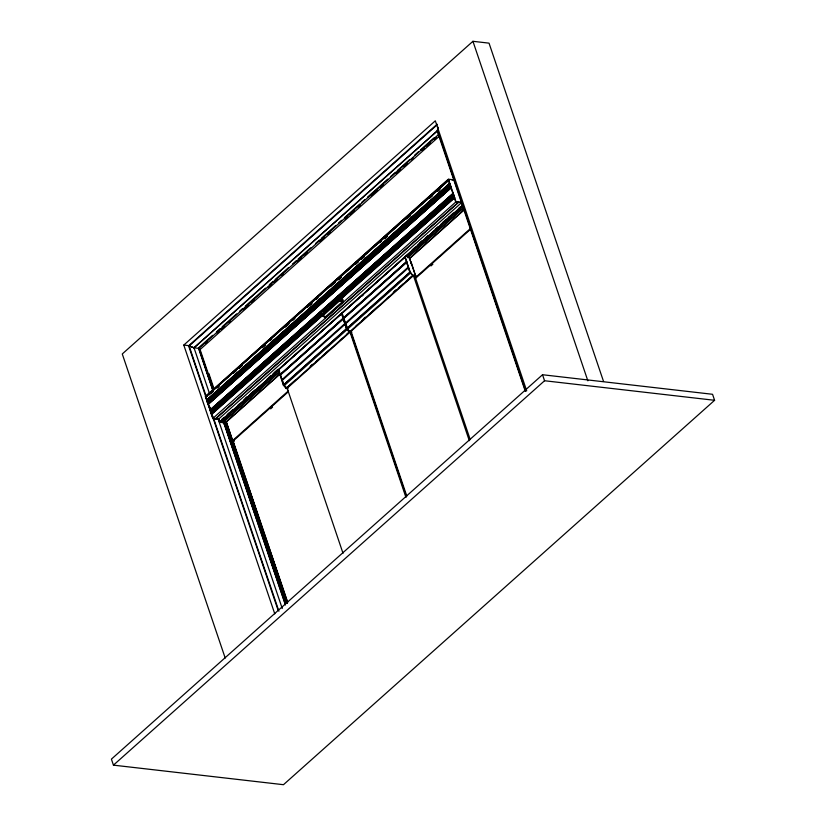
<?xml version="1.0" encoding="UTF-8"?>
<svg xmlns="http://www.w3.org/2000/svg" width="826" height="826" viewBox="0 0 826 826"><rect width="100%" height="100%" fill="white"/><g stroke="black" fill="none" stroke-linecap="round" stroke-linejoin="round"><path stroke-width="1.24" d="M322.945 311.278L339.641 296.389A1.332 0.867 -83.4 0 1 340.044 296.193L342.078 300.571A1.332 0.867 -83.4 0 1 342.17 301.16L341.675 302.399L324.979 317.287A1.332 0.867 -83.4 0 1 324.587 317.483L323.565 316.121L324.639 316.172M342.17 301.16L341.995 301.955M321.273 312.114L321.768 311.908L321.262 312.145L322.532 315.976L323.555 316.513L322.615 315.997L339.31 301.108L338.061 297.236L338.65 296.875L338.01 297.195L338.701 299.115M525.305 391.307L437.202 131.004L438.007 127.359M525.801 391.348L437.543 130.601L438.255 127.318M324.825 316.967A1.332 0.867 -83.4 0 0 325.981 317.401L343.069 301.882M215.483 418.813L458.729 202.071L215.555 418.885M439.329 133.843L198.798 348.5M603.538 381.447L489.033 43.148L472.937 41.3L122.269 353.962L225.209 658.064M274.769 613.842L183.795 345.072L435.312 120.813L526.699 390.801M278.125 610.321L188.596 345.826L437.15 124.199M206.087 396.067L189.123 345.949L437.295 124.674M189.123 345.949L193.996 347.746L437.543 130.601M188.596 345.826L194.027 347.818L437.202 131.004M199.066 347.364L212.55 335.346M216.402 331.918L220.253 328.48M222.173 326.766L236.618 313.89M239.499 311.309L242.39 308.738M245.281 306.167L265.497 288.14M269.338 284.702L273.189 281.274M275.12 279.56L288.594 267.541M292.445 264.103L296.297 260.675M298.217 258.961L310.741 247.8M315.553 243.505L319.404 240.077M321.324 238.363L335.769 225.488M338.65 222.906L341.541 220.335M344.432 217.754L359.826 204.022M361.757 202.308L364.648 199.737M367.529 197.156L387.745 179.139M390.636 176.558L395.447 172.273M397.368 170.548L409.892 159.397M414.704 155.102L418.555 151.674M420.475 149.95L433.949 137.932M205.437 343.151L207.357 341.437M216.97 332.868L218.89 331.154M220.81 329.44L224.662 326.012M228.503 322.584L230.423 320.87M242.916 309.729L248.688 304.587M251.569 302.017L254.449 299.446M267.913 287.448L271.754 284.02M273.674 282.306L277.526 278.878M281.367 275.45L283.287 273.736M296.74 261.739L301.552 257.454M304.433 254.883L307.313 252.312M319.817 241.171L324.618 236.886M327.499 234.316L330.39 231.745M344.803 218.89L347.684 216.319M349.605 214.605L354.416 210.32M358.257 206.892L360.177 205.178M370.75 195.752L377.482 189.753M380.363 187.182L383.243 184.611M395.747 173.47L400.548 169.185M403.429 166.615L407.28 163.187M411.121 159.759L413.041 158.045M421.694 150.332L424.574 147.761M426.495 146.047L430.346 142.619M434.187 139.191L436.107 137.477M439.422 136.156L200.088 349.543L198.601 348.345L194.027 347.818M448.549 179.758L449.716 183.207L206.541 400.021L205.375 396.573L448.394 179.304M206.015 396.769L448.797 180.089M205.571 397.151L448.735 180.316M209.277 394.818L213.129 391.379M233.355 373.352L236.236 370.771M239.127 368.2L242.018 365.619M262.234 347.591L265.125 345.02M288.233 324.411L285.352 326.993L289.152 323.637M307.499 307.241L311.35 303.803M330.606 286.632L335.418 282.347M341.2 277.195L338.309 279.766L341.148 277.278M355.634 264.32L358.525 261.739M361.416 259.168L364.307 256.587M379.712 242.854L381.633 241.13M384.524 238.559L387.415 235.988M406.671 218.818L410.522 215.379M429.778 198.209L432.669 195.628M437.481 191.343L439.411 189.619M211.157 393.176L213.16 391.472M239.075 368.282L242.049 365.712M262.193 347.674L265.156 345.113M269.895 340.808L271.816 339.094M293.003 320.199L294.923 318.485M309.368 305.61L312.259 303.028M316.11 299.601L318.041 297.876M361.365 259.24L364.256 256.669M384.472 238.642L387.446 236.081M406.619 218.89L410.553 215.472M437.429 191.425L440.32 188.844M449.829 183.444L206.634 400.3L207.047 401.24M450.067 184.25L206.892 401.064L450.17 184.343L206.985 401.343L207.398 402.283M450.418 185.292L207.243 402.107L450.573 185.468M450.531 185.53L207.347 402.386L207.76 403.325M207.708 403.233L450.924 186.511M450.882 186.573L207.698 403.429L207.956 404.193L451.275 187.543M208.069 404.43L451.233 187.616L208.049 404.472L210.114 410.285M453.639 194.513L210.465 411.327M453.546 194.399L210.362 411.203L210.052 410.388L453.237 193.532L455.962 201.658M321.417 312.424L210.403 411.431L210.661 412.195L321.655 313.23M323.327 310.752L453.598 194.575M338.02 298.64L453.835 195.38M321.706 313.281L210.816 412.37M337.865 298.981L453.99 195.555M321.768 313.467L210.754 412.473L211.167 413.413M338.123 298.919L453.949 195.617M211.012 413.237L338.784 299.363L341.53 298.94M341.262 297.102L454.341 196.598M211.518 414.456L211.105 413.516L338.825 299.404M211.105 413.516L322.099 314.551M322.285 315.233L339.083 300.251L341.83 299.838M211.363 414.28L339.125 300.303L342.769 300.003M341.623 298.145L454.692 197.631M322.47 315.553L211.466 414.559L212.788 418.483L456.066 201.761L461.6 202.401M341.716 298.423L454.651 197.703M342.47 299.115L341.479 299.002M222.204 419.143L224.135 417.429M227.986 413.991L232.798 409.706M245.312 398.545L247.242 396.821M251.094 393.393L254.945 389.955M268.429 377.936L270.35 376.222M274.201 372.784L278.052 369.356M419.598 243.143L422.489 240.572M425.38 238.002L428.26 235.42M442.705 222.545L445.596 219.964M448.487 217.393L453.298 213.098M221.564 419.856L224.455 417.285M226.386 415.561L229.267 412.99M237.94 405.256L239.86 403.542M243.711 400.104L247.563 396.676M249.493 394.962L253.345 391.524M266.819 379.506L270.67 376.067M272.601 374.354L277.412 370.058M405.287 256.205L409.18 256.566L405.504 256.401M412.215 249.865L415.106 247.294M417.997 244.713L422.809 240.418M435.333 229.256L438.214 226.685M441.105 224.114L448.807 217.238M458.44 208.658L460.361 206.934M219.788 422.262L462.973 205.437L219.613 422.241L225.333 422.891L280.582 373.589M279.25 369.49L222.442 420.145L224.734 420.62L225.56 422.644L219.871 422.003M406.351 256.163L462.199 206.366M361.602 296.369L363.502 294.665M222.659 420.341L278.507 370.544M406.568 256.359L463.386 205.705M228.028 416.541L229.958 414.828M251.135 395.933L253.066 394.219M256.917 390.781L259.808 388.21M425.421 240.542L428.312 237.971M448.528 219.933L451.419 217.362M224.62 420.568L279.508 371.628M407.569 257.444L463.417 207.646M224.837 420.764L279.725 371.834M407.786 257.64L463.634 207.853M409.035 256.896L415.654 276.018L412.639 275.667L409.861 272.229L404.885 257M225.426 422.499L280.313 373.558M409.335 258.517L464.222 209.577M409.52 258.683L464.491 209.608M288.109 388.726L286.095 388.499L283.318 385.061L279.942 374.56L406.753 261.501L405.143 256.762M279.973 375.087L406.753 261.501M279.973 375.159L406.774 262.018M343.358 318.888L280.479 374.952L282.048 379.599L344.927 323.534M343.874 318.423L406.753 262.358L408.323 267.005L345.444 323.069L343.761 318.082M415.654 276.018L411.1 261.997M411.441 262.554L410.863 262.802M345.165 324.236L282.285 380.301L284.609 385.711M283.318 385.061L410.13 271.991L406.774 262.1M283.814 384.792L346.672 328.707L343.234 318.547M347.209 328.263L410.078 272.167L408.571 267.707L345.691 323.771L348.138 329.254M284.361 385.484L347.24 329.419L346.693 328.727M347.767 328.944L410.646 272.879L410.088 272.198M310.628 365.99L312.538 364.297M363.419 318.877L365.319 317.184M394.043 291.619L395.943 289.926M295.512 379.96L286.942 387.6L343.017 553.296M309.802 367.219L312.662 364.669M315.522 362.118L320.281 357.875M322.192 356.171L328.862 350.224M340.291 340.033L342.201 338.34M346.961 334.086L349.821 331.536L405.896 497.231M356.058 325.981L357.968 324.277M361.778 320.88L365.588 317.483M368.448 314.933L377.967 306.436M386.547 298.795L388.447 297.092M393.217 292.848L396.067 290.298M398.927 287.747L403.697 283.504M405.597 281.811L411.317 276.71M286.095 388.499L412.897 275.43L415.922 275.781M278.61 369.594L283.586 384.823L287.025 388.344L349.904 332.279L349.553 331.236M413.31 275.739L350.43 331.815L350.079 330.772M288.491 390.77L232.282 440.888L234.46 441.136M415.426 277.588L470.686 228.317M288.377 391.72L233.118 440.981L287.613 601.999M415.313 278.538L471.522 228.42M270.66 408.86L272.57 407.156M430.945 265.951L432.845 264.248M542.527 374.736L111.407 759.135L113.441 765.144L283.473 784.7L714.593 400.3L712.559 394.291L542.527 374.736L544.561 380.745L714.593 400.3M113.441 765.144L544.561 380.745M339.341 301.015L340.436 300.819L339.341 300.994L340.167 301.459L339.331 301.087M340.983 300.736L342.078 300.571M454.61 179.934L448.435 179.221L205.375 396.573M451.884 179.882L454.352 180.161M455.807 201.998L461.342 202.628M342.005 313.064L343.977 318.402M351.773 331.969L349.759 331.732L346.982 328.294L343.637 318.392M351.515 332.197L349.491 331.969L346.724 328.531M351.246 332.434L349.233 332.197L346.466 328.758L341.489 313.529M183.795 345.072L189.99 345.784M205.478 395.891L205.963 396.852M216.691 418.39L218.9 418.637M213.16 418.348L218.694 418.978M212.901 418.575L218.436 419.216L461.713 202.494L462.674 205.323L219.499 422.138L218.549 419.309M448.126 179.531L448.363 180.006A2.375 1.466 48.3 0 1 448.921 179.892M205.633 396.346L205.715 396.356A2.375 1.466 48.3 0 1 206.934 396.387M221.812 419.453L223.681 423.769M322.543 315.997L323.234 316.503L322.584 316.017M211.435 413.176L211.022 412.246M410.945 263.215L411.255 263.917M210.372 410.057L208.307 404.234M211.786 414.218L211.373 413.279M453.278 193.47L449.809 183.486M454.083 196.825L453.67 195.896M454.434 197.868L454.021 196.929M207.316 401.002L206.903 400.073M207.667 402.045L207.254 401.116M208.018 403.088L207.605 402.159M210.723 411.1L210.31 410.161M410.13 271.991L412.897 275.43M449.871 183.382L206.696 400.197M450.666 186.738L450.253 185.798M453.02 193.707L450.955 187.884M453.371 194.74L452.958 193.811M340.808 296.813L340.653 296.503A1.332 0.867 -83.4 0 1 341.809 296.926L343.089 300.685A1.332 0.867 -83.4 0 1 342.8 302.388M448.281 179.996L449.447 183.444M472.937 41.3L587.854 380.817M449.55 183.723L449.809 184.487M449.902 184.766L450.16 185.52M450.604 186.841L450.862 187.605M453.309 194.853L453.567 195.617M454.372 197.972L455.694 201.895M409.397 257.96L410.842 262.234M414.559 275.161L470.231 439.628M413.217 275.006L469.302 440.692M351.236 331.433L351.587 332.465M351.164 331.691L406.826 496.158M350.214 330.699L406.423 496.756M341.747 313.302L343.379 318.63M286.674 387.301L287.025 388.344M278.341 369.831L279.942 374.56M226.345 422.003L287.572 602.877L226.314 422.034M232.447 441.177L236.164 452.152M239.055 460.691L254.336 505.832M257.227 514.371L272.497 559.512M274.562 565.614L286.539 600.987M225.684 421.394L287.138 603.166M224.786 419.856L286.808 602.918M208.823 373.435L213.366 386.857M226.014 424.027L231.373 439.876M225.735 423.986L231.259 439.866M199.892 348.944L213.521 389.222M199.087 348.531L212.86 388.881M224.321 423.077L285.662 603.961M198.787 348.324L212.86 390.048M223.113 420.197L285.373 604.136M198.581 348.345L212.623 389.924M223.815 422.891L285.424 605.004M219.014 418.741L220.098 421.941M218.807 419.081L219.757 421.9M193.996 347.746L209.339 393.042M217.909 418.421L282.255 608.504M209.804 407.073L211.053 410.739M213.531 418.08L278.909 611.219M207.15 399.877L208.379 403.48M209.597 407.084L212.85 416.707M205.829 396.924L206.799 399.794M207.956 403.191L208.214 403.955M210.661 411.203L210.919 411.967M211.724 414.322L213.046 418.245M206.232 396.49A3.552 2.189 48.3 0 1 206.541 396.883M218.911 386.227L216.98 387.941L218.942 386.32M453.123 193.294L209.959 410.109L453.195 193.356M454.3 196.66L341.375 297.339L454.279 196.702M338.712 296.854L338.01 297.195L338.712 296.854M338.794 296.875L338.03 297.195L338.794 296.875M321.675 312.135L321.675 312.135"/></g></svg>
